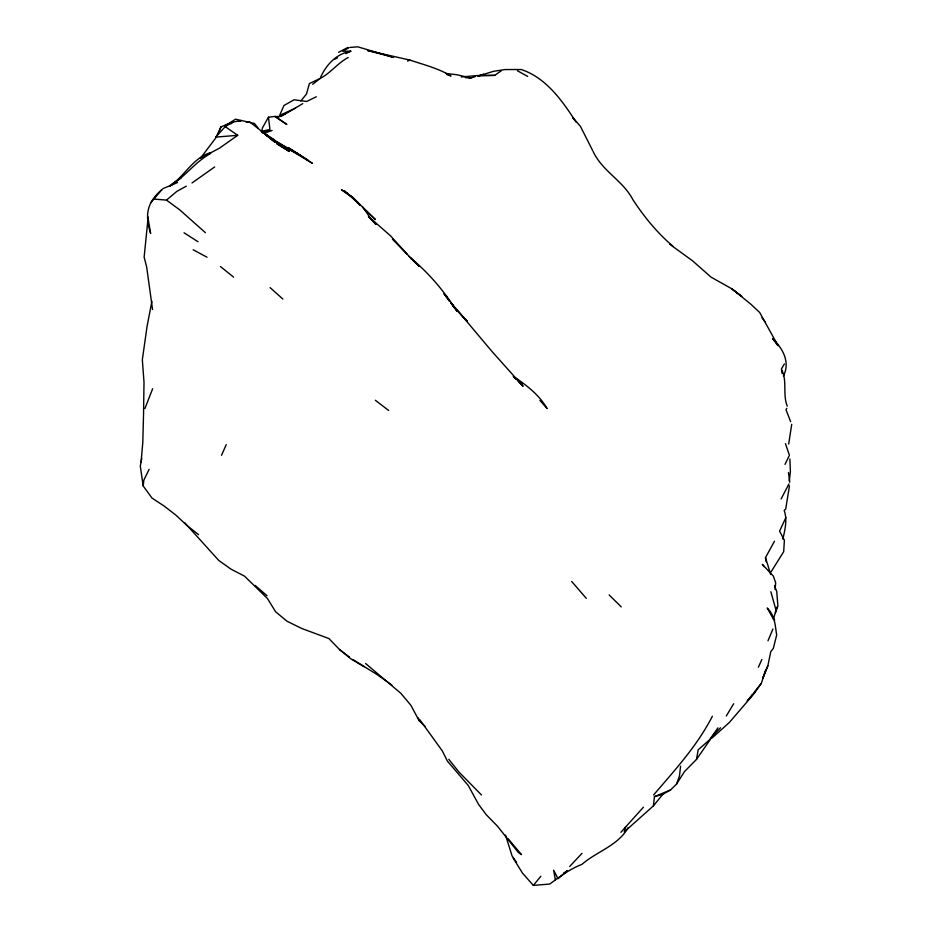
<?xml version="1.0" encoding="UTF-8"?>
<svg xmlns="http://www.w3.org/2000/svg" width="932" height="932" viewBox="0 0 932 932"><rect width="100%" height="100%" fill="white"/><g stroke="black" fill="none" stroke-linecap="round" stroke-linejoin="round"><path stroke-width="1.4" d="M141.105 461.911L142.806 442.351L143.481 416.383M143.516 415.695L144.006 382.283L142.34 359.694L147.093 326.212L151.904 301.269M789.462 485.875L785.723 508.907L784.208 510.515C787.552 519.823 784.919 529.795 782.903 539.104M147.745 216.375L150.646 233.489C144.495 214.581 147.174 202.174 162.017 189.487L150.6 202.92M775.086 589.641L775.68 582.838L773.385 576.151L762.353 564.384L764.112 566.668M198.528 534.619L186.866 525.438L176.113 515.326L164.44 506.251L151.974 498.038L143.225 486.015L143.843 480.12L149.097 469.378M643.429 807.217L625.617 826.999L624.254 831.927L653.402 805.877L654.45 796.65L670.516 789.963L676.527 784.15L684.449 771.614L696.519 759.382L713.19 735.255L720.541 727.787M680.581 766.209L679.475 775.937L676.527 784.15M148.083 217.948L144.145 257.092L146.674 267.041L152.545 309.552M789.276 480.982L790.394 471.72L789.882 458.998M788.682 444.063L791.722 424.328M696.519 759.382L698.161 749.817L709.555 739.81L717.978 727.857M141.734 458.462L140.278 466.151L143.225 486.015M767.84 665.821L762.621 678.554L767.84 665.821L770.787 651.643L773.315 648.416L776.694 634.96C774.958 625.081 775.179 615.796 767.222 608.014L773.49 619.302L774.667 620.036M261.659 131.68L262.463 127.894L268.451 117.199L274.963 116.418L286.683 124.329L274.963 116.418M783.404 376.097C790.487 362.059 782.764 348.417 772.57 338.514L777.183 344.875M773.49 619.302L775.948 609.924L770.846 591.738M712.001 738.051L729.348 722.486L753.371 694.491L761.362 683.319L765.731 669.712M775.541 612.825L777.871 605.8L776.717 591.366L774.515 585.844M144.903 408.554L152.638 388.737M785.897 517.575L779.56 531.135L784.383 540.234L783.684 551.686L770.962 572.038M767.991 640.773L772.943 628.949M218.973 132.134L220.954 126.857L232.977 122.01L241.306 120.554L238.732 121.416M226.243 444.657L221.513 455.329M758.38 667.23L761.852 659.507M789.078 456.063L785.012 464.369M788.938 483.953L781.121 498.946M220.954 126.857L215.583 138.204L200.427 158.242L219.637 148.071L237.695 135.326L225.241 126.624L215.735 137.097L237.695 135.326M774.492 541.212L765.487 557.592M320.503 77.542C326.153 64.774 336.51 53.613 350.816 51.225L342.696 51.213L349.011 47.718M712.374 716.23C697.346 745.658 674.885 770.077 653.588 794.961M786.818 408.309L786.002 409.765L790.627 421.579M784.383 363.911L781.377 369.06C787.657 380.908 782.426 393.852 787.202 406.002L787.237 406.142M726.284 716.021L733.67 703.742M628.203 827.523C618.184 845.65 596.946 851.324 582.011 864.313C569.568 869.253 560.283 876.243 549.764 884.049L533.337 885.4L522.421 873.004L513.206 858.081M752.543 694.398L747.243 701.05L756.038 690.507M754.303 692.185L761.362 683.319M300.826 101.006L306.5 93.981L309.389 83.554L320.177 78.439C330.639 73.08 337.699 63.027 348.184 57.504M653.402 805.877L662.78 794.344L670.516 789.963M533.337 885.4L540.886 876.243M620.898 832.288L625.617 826.999M582.011 853.351L569.72 866.445M775.832 608.654L777.603 606.872L775.774 608.619M170.23 185.899C185.06 176.719 195.301 161.76 210.69 153.442M230.915 123.886L232.977 122.01L225.241 126.624M153.862 199.064L166.49 200.112L176.87 191.351L186.295 186.19M170.148 185.783C184.548 176.125 192.435 158.708 209.455 152.965M312.616 84.299L319.979 78.556M576.023 122.022C562.369 100.854 546.187 77.799 521.279 69.527L505.039 69.55L493.692 71.286L479.398 75.655L494.706 75.376L501.311 70.774M214.675 166.945L192.004 182.963M171.511 184.385L181.216 177.732M225.754 125.377L235.516 119.191L254.413 123.443L257.919 127.777M563.534 873.133L567.483 870.651L558.047 878.713L553.62 870.185L555.39 879.936M275.15 116.558L281.115 116.442L302.76 103.638M338.584 52.309L347.939 47.404M334.903 59.147L337.349 57.935M345.923 53.66L350.816 51.225M316.263 96.777L306.663 101.471L294.069 99.782L283.945 105.502L279.623 115.451L295.572 108.089M278.377 116.919L286.415 113.168M162.82 188.683L177.476 182.59M407.552 61.081L410.033 60.114C423.943 64.774 438.343 68.316 451.041 75.993L446.952 74.665M465.394 77.682L470.928 78.02L475.285 76.61M478.011 76.144L483.592 74.362L478.198 76.086M654.45 796.65L662.78 794.344M261.857 131.261L269.93 129.455L268.451 117.199M350.199 47.427L357.702 46.81L393.63 57.388L367.464 50.468L410.033 60.114M262.183 131.831L272.074 130.527L264.991 132.95L262.241 132.752M461.305 76.948L477.848 75.527L494.706 75.376M246.188 122.057L249.986 122.15L265.632 134.394M445.694 73.477L456.785 74.723L470.928 78.02M193.134 249.764L207.02 257.197M308.212 160.188L288.664 147.897L312.348 163.286L271.002 138.472L262.859 132.356M288.524 150.937L289.456 151.438L276.816 143.703L288.524 150.937L272.82 140.336L261.473 131.156L274.777 142.048M295.595 152.557L299.848 155.166L269.977 137.68L260.937 130.655M517.423 70.762L527.663 76.424M291.786 150.413L287.231 147.769L299.848 155.166M364.284 666.788L351.131 659.041L339.434 649.464M265.655 134.791L274.754 140.231L261.741 131.354M352.797 659.483L377.204 674.652L391.848 685.032M184.047 232.79L198.038 241.761M166.49 200.112L179.736 209.851L205.413 232.697M669.654 244.207L692.441 260.727L710.965 277.072L732.074 288.955L750.831 304.193L759.697 312.511L778.08 345.725M349.453 657.107L339.609 649.604L328.868 638.525L301.886 628.541L287.033 621.26L275.604 611.742L267.402 598.449L244.557 576.174L230.985 569.137L218.834 560.516L184.583 522.631M375.351 400.271L388.632 410.453M514.499 377.623L522.304 383.635M220.465 266.552L233.583 277.13M261.473 131.156L274.625 141.909M672.974 246.223C657.13 232.872 643.791 216.399 632.548 199.157L632.478 198.9C622.494 180.365 601.921 170.824 593.032 151.275M267.018 595.711L255.123 585.413M446.987 296.679L443.748 293.825M365.612 663.502L400.772 693.233L410.954 705.373L419.085 720.657L425.225 726.552M270.07 287.615L282.85 299.021M412.841 260.284L418.992 266.133L409.09 256.393M363.282 208.116L375.421 219.568L352.343 197.118L341.508 189.744L353.403 198.085L360.369 205.052M609.144 594.942L621.225 606.86M392.419 239.175L407.284 254.448M516.223 379.312L513.264 376.318C526.324 385.056 539.15 394.702 547.119 408.6L539.931 400.469M518.192 381.316L523.12 386.302L492.143 351.655L451.041 302.772L457.006 311.311C444.343 291.401 428.871 272.994 410.604 257.943L411.804 259.306L390.613 235.901L368.455 216.434L375.934 224.426L370.715 218.694L371.111 219.265L362.816 207.055M481.483 794.973L458.998 772.069L448.781 759.3M571.677 581.463L586.263 598.321M508.22 838.858L521.512 854.644L518.285 852.419L497.56 826.288L486.306 814.778L478.559 804.386L468.248 785.466L447.36 761.048L442.327 750.936L419.703 719.597M516.573 862.461L512.052 855.879L505.54 835.095M761.98 317.742L765.16 321.82M447.57 298.776L449.236 300.943M452.521 305.207L454.816 308.306L450.727 302.76M448.304 299.463L445.077 295.083L449.247 300.768M574.194 119.739L572.667 117.362L580.438 126.379L592.507 150.262M785.455 443.632L789.346 455.107M770.717 574.52L765.498 557.674L766.151 561.821M418.363 717.955L419.085 720.657M781.575 370.458L781.971 373.254M788.449 472.524L789.765 482.217M741.651 296.306L732.063 289.002L741.627 296.329M353.403 198.085L344.304 190.792L360.253 205.087L352.343 197.118L353.403 198.085M467.282 321.26L456.703 309.937L467.282 321.26"/></g></svg>
